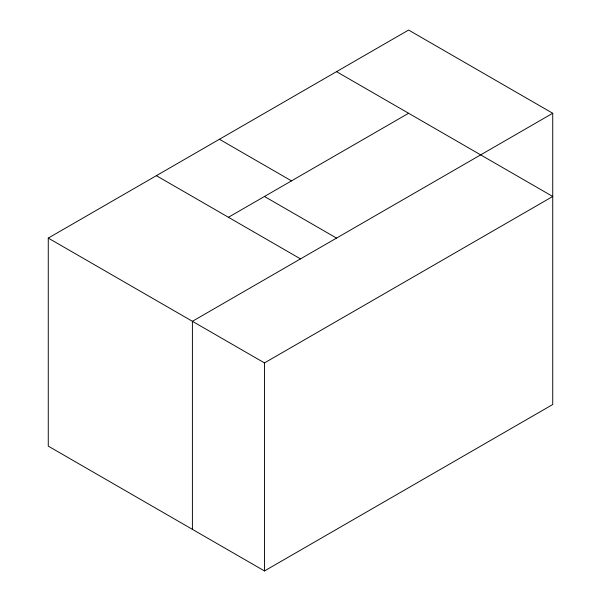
<?xml version="1.0" encoding="UTF-8"?>
<svg xmlns="http://www.w3.org/2000/svg" width="601" height="601" viewBox="0 0 601 601"><rect width="100%" height="100%" fill="white"/><g stroke="black" fill="none" stroke-linecap="round" stroke-linejoin="round"><path stroke-width="0.9" d="M48.268 238.086L408.597 30.05L552.732 113.266L552.732 404.518L264.47 570.95L48.268 446.13L48.268 238.086L264.47 362.906L552.732 196.482L336.53 71.654M228.433 217.284L408.597 113.266M552.732 113.266L192.403 321.302L192.403 529.346M219.425 139.267L291.493 180.878M264.47 196.482L336.53 238.086M156.365 175.68L300.5 258.888M264.47 362.906L264.47 570.95"/></g></svg>
